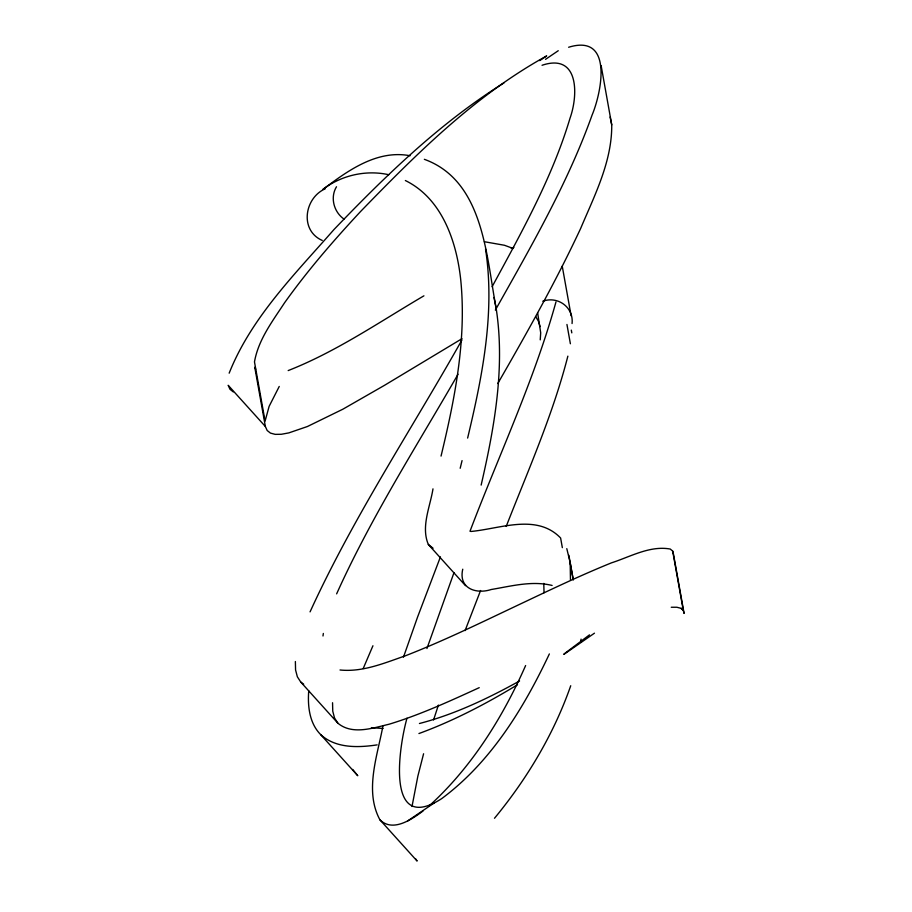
<?xml version="1.0" encoding="UTF-8"?>
<svg xmlns="http://www.w3.org/2000/svg" width="912" height="912" viewBox="0 0 912 912"><rect width="100%" height="100%" fill="white"/><g stroke="black" fill="none" stroke-linecap="round" stroke-linejoin="round"><path stroke-width="1.37" d="M462.749 569.202C458.28 588.32 475.984 594.544 491.249 589.505C511.256 586.154 531.878 580.488 552.113 585.447M544.031 592.754L543.78 583.406M570.467 579.884L570.171 562.636L566.797 548.648M308.735 690.783C307.561 706.036 309.328 723.091 320.579 734.525L357.766 775.736L352.693 769.454M540.235 339.857L540.702 332.8L537.624 312.816M580.762 641.9L581.069 639.118M322.996 635.983L323.338 633.464M412.007 806.482L417.867 776.123L423.59 753.757M406.98 718.223C399.296 745.264 384.761 835.381 441.659 798.65C490.667 762.329 523.716 708.35 549.366 653.927M481.148 485.093C494.441 427.352 505.282 367.331 496.117 308.108C486.256 256.568 483.896 180.986 424.365 159.315M432.983 488.855C430.156 506.821 420.785 526.657 428.332 544.464L465.508 585.675M441.043 456.091C454.928 398.441 466.75 338.956 460.685 279.425C456.536 241.406 442.012 198.531 405.361 180.53M467.628 438.068C482.357 376.428 495.25 312.326 485.515 248.873M460.184 468.278L462.065 460.606M382.983 725.69C377.443 755.843 364.253 790.875 379.928 819.842L417.103 861.042L415.838 859.024M555.967 301.952C534.044 380.714 498.967 455.008 469.988 531.274M567.868 356.147C552.832 414.732 528.173 470.25 506.194 526.441M426.93 648.546L453.971 572.702M433.565 719.956L438.41 705.079M403.457 657.176L417.605 616.968L440.439 556.89M229.163 373.179C251.256 317.547 295.089 273.953 333.906 229.619C385.73 175.571 440.222 122.744 504.005 82.889M570.73 685.733C553.812 734.114 527.033 778.802 494.498 818.258M465.086 630.591L480.59 590.497M363.215 668.507L372.94 645.753M525.62 665.543C502.649 717.641 471.561 767.391 429.176 805.889M310.057 611.872C353.252 517.309 410.981 430.373 461.951 339.971M336.631 593.86C371.013 517.469 416.317 446.698 458.052 374.251M336.494 186.743C329.939 197.516 333.838 211.994 343.984 219.074M279.243 386.449L269.131 406.33L265.084 421.127L254.482 361.893C258.324 339.743 272.506 321.206 284.533 302.83C307.538 270.579 333.518 240.574 360.491 211.595C416.761 153.592 475.334 95.224 546.676 55.917L539.744 60.614M492.127 286.71C521.55 232.309 552.25 177.715 570.034 118.172C578.356 94.905 579.086 52.816 542.047 65.276M495.353 310.103C530.852 246.878 567.606 183.643 592.07 115.117C601.646 92.169 613.605 33.402 568.621 47.253M497.77 383.553C527.022 332.732 555.841 281.569 580.67 228.41C594.578 195.396 612.066 161.538 611.735 124.864L601.133 65.63M589.494 634.855L563.605 654.28M594.453 633.179L564.368 654.064M422.986 811.042C411.54 819.512 392.867 832.519 379.928 819.842M325.231 188.795C304.357 197.961 299.398 230.405 322.267 240.449M545.547 59.337L558.258 50.719M407.63 820.96L434.203 802.936M517.503 684.73C486.142 703.802 453.435 720.89 418.939 733.544M423.92 295.83C379.426 321.959 336.425 351.633 288.181 370.58M462.008 338.683L384.374 385.4L342.821 409.226L307.412 426.52L288.83 432.892L281.363 434.272L275.219 434.363L270.465 433.109L267.17 430.498L265.369 426.497L254.767 367.274L255.668 369.269M519.578 680.979C487.806 698.524 454.689 714.381 419.429 723.501M479.233 687.671C449.753 701.168 420.158 714.791 389.071 724.231C372.848 728.015 352.34 735.254 337.907 723.227L300.732 682.016L297.358 676.784L295.568 669.967L295.374 661.531M511.301 248.417L513.866 247.46M542.777 301.234C557.791 295.784 573.842 307.241 572.063 323.543M377.158 744.876C358.12 747.737 335.719 748.478 320.579 734.525M470.82 531.479C500.129 528.823 536.712 513.194 560.618 538.012L562.339 547.645M383.086 728.494L371.435 727.628M671.255 607.255L676.841 607.244L680.865 608.27L683.282 610.345L684.091 613.434L673.489 554.211L672.68 551.11L670.263 549.047C649.96 545.33 630.317 556.799 611.485 562.841C580.271 575.483 549.868 590.03 519.441 604.439C481.764 622.258 444.292 640.623 405.441 655.774C384.476 663.024 362.657 672.338 340.016 669.989M484.409 241.726L504.473 245.271L513.205 248.486M410.069 155.735C376.964 149.477 347.825 170.669 323.008 189.354C341.35 175.218 366.122 169.678 388.729 174.716M433.075 548.237L428.332 544.464M300.732 682.016L303.685 684.228M233.29 391.898L229.995 389.287L228.182 385.297L265.369 426.497M681.378 608.236L683.282 610.345L672.68 551.11M337.907 723.227L334.533 717.995L332.755 711.166L332.549 702.742M535.663 316.544L538.399 321.184L540.086 326.599M610.117 117.044L611.735 124.864M493.996 297.483L496.117 308.108M562.248 266.201L571.129 315.791M571.311 330.11L571.801 332.869M566.945 324.467L570.388 343.756M568.849 555.226L573.295 580.021M570.171 562.636L573.124 579.166"/></g></svg>
